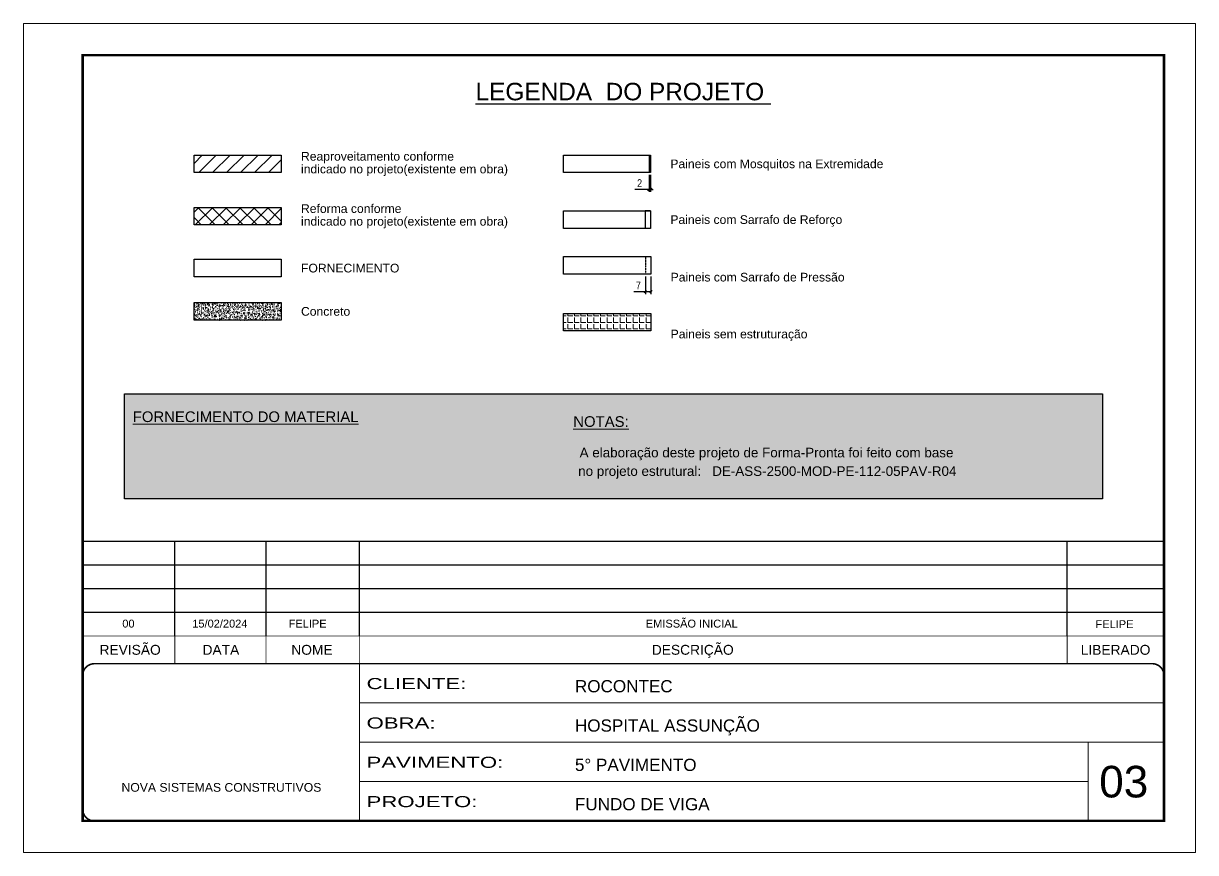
# Model space of a CAD drawing. Extents: x 1635 to 7875, y 358 to 2556.
# Drawn here: x 4805 to 6290, y 1506 to 2556 of the extents above; entities that cross this region are included whole.
import ezdxf
from ezdxf.enums import TextEntityAlignment as Align

# ---------------------------------------------------------------- set-up
doc = ezdxf.new("R2010")
doc.units = 0
for name, pattern in [('CONTINUO', [0]), ('DASHED', [0.75, 0.5, -0.25]), ('HIDDEN', [0.375, 0.25, -0.125])]:
    doc.linetypes.add(name, pattern=pattern)
for name, color, linetype, lineweight in [('CARIMBO', 255, 'Continuous', 9), ('Folhas', 255, 'Continuous', 9), ('Hachura', 251, 'Continuous', 9), ('REAPROVEITAMENTO', 251, 'Continuous', 9), ('SARRAFO DE PRESSAO', 251, 'DASHED', 9)]:
    doc.layers.add(name, color=color, linetype=linetype, lineweight=lineweight)
for name, color, linetype in [('COTA', 241, 'Continuous'), ('Painéis', 200, 'Continuous'), ('SARR_2.2x7', 40, 'Continuous')]:
    doc.layers.add(name, color=color, linetype=linetype)
doc.layers.add('Demarcação 2', color=7, linetype='Continuous', lineweight=9, true_color=0xe0e0e0)
doc.styles.add('ARIAL', font='arial.ttf')
doc.styles.add('COTA TECNICA', font='techl___.ttf', dxfattribs={"height": 10})
doc.styles.add('Tecnologia', font='')
doc.styles.get('Tecnologia').set_extended_font_data('Forgotten Futurist')
doc.dimstyles.new('PAINEL', dxfattribs={"dimtxt": 10, "dimasz": 3, "dimexe": 3, "dimexo": 3, "dimgap": 3, "dimtad": 1, "dimdec": 1, "dimzin": 12, "dimdsep": 46, "dimtxsty": 'COTA TECNICA', "dimblk1": 'OBLIQUE', "dimblk2": 'OBLIQUE', "dimsah": 1, "dimcen": 0.9, "dimclrd": 4, "dimclre": 4, "dimclrt": 240, "dimadec": 1, "dimazin": 3, "dimtfac": 1, "dimtdec": 1, "dimtmove": 0, "dimatfit": 3, "dimfxl": 1, "dimtolj": 1, "dimtzin": 12, "dimarcsym": 0})

# ---------------------------------------------------------------- blocks, each defined once
blk = doc.blocks.new('9999999999')
at = {"color": 30, "linetype": 'CONTINUO'}
for p, q in [((98564.6, 34230.2), (98564.6, 34429.4)), ((98564.6, 34379.6), (99584, 34379.6)), ((98564.6, 34329.8), (99488, 34329.8)), ((99584, 34329.8), (99488, 34329.8)), ((99488, 34329.8), (99488, 34230.2)), ((98564.6, 34280), (99488, 34280))]:
    blk.add_line(p, q, dxfattribs=at)
at = {"color": 30, "linetype": 'CONTINUO', "const_width": 2}
blk.add_lwpolyline([(99584, 34230.2), (99584, 34414.4, 0.414214), (99569, 34429.4), (98229, 34429.4, 0.414214), (98214, 34414.4), (98214, 34245.2, 0.414214), (98229, 34230.2), (99584, 34230.2)], format="xyb", dxfattribs=at)
at = {"layer": 'Folhas'}
blk.add_lwpolyline([(98139, 34190.2), (99624, 34190.2), (99624, 35240.2), (98139, 35240.2)], close=True, dxfattribs=at)
at = {"layer": 'Folhas', "color": 30, "const_width": 3}
blk.add_lwpolyline([(98214, 34230.2), (99584, 34230.2), (99584, 35200.2), (98214, 35200.2)], close=True, dxfattribs=at)
at = {"color": 7, "linetype": 'Continuous', "ltscale": 5, "style": 'ARIAL'}
for s, height, p in [('ROCONTEC', 15.48, (98837.7, 34393.1)), ('HOSPITAL ASSUNÇÃO', 15.483, (98837.7, 34343.3)), ('5° PAVIMENTO', 15.483, (98837.7, 34293.5)), ('NOVA SISTEMAS CONSTRUTIVOS', 11.059, (98263.2, 34267.2)), ('FUNDO DE VIGA', 15.483, (98837.7, 34243.7))]:
    blk.add_text(s, height=height, dxfattribs=at).set_placement(p)
at = {"layer": 'Folhas', "color": 7, "style": 'Tecnologia', "width": 1.5}
for s, p in [('CLIENTE:', (98573.7, 34397.2)), ('OBRA:', (98573.7, 34347.3)), ('PAVIMENTO:', (98573.7, 34297.5)), ('PROJETO:', (98573.7, 34247.7))]:
    blk.add_text(s, height=14, dxfattribs=at).set_placement(p)
blk = doc.blocks.new('_Oblique')
at = {"color": 0, "linetype": 'ByBlock', "lineweight": -2}
blk.add_line((-0.5, -0.5), (0.5, 0.5), dxfattribs=at)
blk = doc.blocks.new('*D48')
at = {"layer": 'COTA', "color": 4, "lineweight": -2, "transparency": 16777216}
for p, q in [((5597.4, 2364.4), (5597.4, 2343)), ((5599.4, 2364.4), (5599.4, 2343)), ((5597.4, 2346), (5579.3, 2346)), ((5599.4, 2346), (5597.4, 2346)), ((5599.4, 2346), (5602.4, 2346))]:
    blk.add_line(p, q, dxfattribs=at)
at = {"layer": 'Defpoints', "color": 0, "transparency": 16777216}
for p in [(5597.4, 2367.4), (5599.4, 2367.4), (5597.4, 2346)]:
    blk.add_point(p, dxfattribs=at)
at = {"layer": 'COTA', "color": 4, "lineweight": -2, "transparency": 16777216, "xscale": 3, "yscale": 3, "zscale": 3}
blk.add_blockref('_Oblique', (5597.4, 2346), dxfattribs=at)
at = {"layer": 'COTA', "color": 4, "lineweight": -2, "transparency": 16777216, "xscale": 3, "yscale": 3, "zscale": 3, "rotation": 180}
blk.add_blockref('_Oblique', (5599.4, 2346), dxfattribs=at)
at = {"layer": 'COTA', "color": 240, "transparency": 16777216, "insert": (5585.4, 2354), "char_height": 10, "attachment_point": 5, "style": 'COTA TECNICA'}
blk.add_mtext('\\A1;2', dxfattribs=at)
blk = doc.blocks.new('*D49')
at = {"layer": 'COTA', "color": 4, "lineweight": -2, "transparency": 16777216}
for p, q in [((5592.8, 2236), (5592.8, 2213.5)), ((5599.8, 2236), (5599.8, 2213.5)), ((5592.8, 2216.5), (5578, 2216.5)), ((5599.8, 2216.5), (5592.8, 2216.5))]:
    blk.add_line(p, q, dxfattribs=at)
at = {"layer": 'Defpoints', "color": 0, "transparency": 16777216}
for p in [(5592.8, 2239), (5599.8, 2239), (5592.8, 2216.5)]:
    blk.add_point(p, dxfattribs=at)
at = {"layer": 'COTA', "color": 4, "lineweight": -2, "transparency": 16777216, "xscale": 3, "yscale": 3, "zscale": 3, "rotation": 180}
blk.add_blockref('_Oblique', (5592.8, 2216.5), dxfattribs=at)
at = {"layer": 'COTA', "color": 4, "lineweight": -2, "transparency": 16777216, "xscale": 3, "yscale": 3, "zscale": 3}
blk.add_blockref('_Oblique', (5599.8, 2216.5), dxfattribs=at)
at = {"layer": 'COTA', "color": 240, "transparency": 16777216, "insert": (5583.9, 2224.5), "char_height": 10, "attachment_point": 5, "style": 'COTA TECNICA'}
blk.add_mtext('\\A1;7', dxfattribs=at)

msp = doc.modelspace()

# ---------------------------------------------------------------- hatches: boundary and pattern name
at = {"layer": 'COTA', "linetype": 'Continuous', "ltscale": 200}
h = msp.add_hatch(dxfattribs=at)
h.set_pattern_fill('AR-CONC', color=256, scale=0.9)
h.set_pattern_definition([(50, (-98801.877, -32653.792), (6.45534164, -0.56476921), [0.675, -7.425]), (355, (-98801.877, -32653.792), (-1.248762, 6.7697292), [0.54, -5.94]), (100.4514445, (-98801.339, -32653.839), (5.20657962, 6.20495992), [0.57366173, -6.310279]), (46.1842, (-98801.877, -32651.992), (9.605172, -1.4896735), [1.0125, -11.1375]), (96.6356355, (-98801.0765, -32652.116), (8.4119575, 8.7670674), [0.8604931, -9.4654238]), (351.184164, (-98801.877, -32651.992), (8.4119575, 8.7670674), [0.81, -8.91]), (21, (-98800.977, -32652.442), (5.37216347, -3.62357002), [0.675, -7.425]), (326, (-98800.977, -32652.442), (2.189838, 6.5263504), [0.54, -5.94]), (71.451445, (-98800.529, -32652.744), (7.5620014, 2.90278038), [0.5736617, -6.310279]), (37.5, (-98801.877, -32653.7921), (0.1094387, 2.996044684), [0, -5.868, 0, -6.03, 0, -5.9625]), (7.5, (-98801.877, -32653.792), (2.36762584, 3.54970541), [0, -3.438, 0, -5.733, 0, -2.2725]), (327.5, (-98803.884, -32653.7921), (4.804401926, -0.202993846), [0, -2.25, 0, -7.02, 0, -9.315]), (317.5, (-98804.784, -32653.792), (5.24867552, 0.90094484), [0, -2.925, 0, -4.662, 0, -6.615])])
h.paths.add_polyline_path([(5131.44, 2180.54), (5131.44, 2202.79), (5020.87, 2202.79), (5020.87, 2180.54)])
at = {"layer": 'Demarcação 2'}
h = msp.add_hatch(color=8, dxfattribs=at)
h.set_gradient(color1=(112, 112, 112), one_color=1, tint=1, name='SPHERICAL')
h.paths.add_polyline_path([(4932.94, 2087.39), (6171.88, 2087.39), (6171.88, 1954.38), (4932.94, 1954.38)])
at = {"layer": 'Hachura'}
h = msp.add_hatch(dxfattribs=at)
h.set_pattern_fill('ANGLE', color=256, scale=30)
h.set_pattern_definition([(0, (-98801.877, -32653.792), (0, 8.25), [6, -2.25]), (90, (-98801.877, -32653.792), (-8.25, 5e-16), [6, -2.25])])
h.paths.add_polyline_path([(5599.77, 2189.17), (5489.2, 2189.17), (5489.2, 2166.92), (5599.77, 2166.92)])
at = {"layer": 'REAPROVEITAMENTO'}
h = msp.add_hatch(dxfattribs=at)
h.set_pattern_fill('ANSI31', color=256, scale=100, style=0)
h.set_pattern_definition([(45, (6071.148, 5568.42), (-8.838835, 8.838835), [])])
h.paths.add_polyline_path([(5020.87, 2389.63), (5020.87, 2367.38), (5131.44, 2367.38), (5131.44, 2389.63)])
h = msp.add_hatch(dxfattribs=at)
h.set_pattern_fill('ANSI37', color=256, scale=100, style=0)
h.set_pattern_definition([(45, (-94834.869, -32449.316), (-8.8388348, 8.8388348), []), (135, (-94834.869, -32449.316), (-8.8388348, -8.8388348), [])])
h.paths.add_polyline_path([(5020.87, 2323.4), (5020.87, 2301.15), (5131.44, 2301.15), (5131.44, 2323.4)])

# ---------------------------------------------------------------- linework, layer by layer
at = {"color": 30}
for p, q in [((4879.77, 1900.55), (6249.77, 1900.55)), ((4996.53, 1780.55), (4996.53, 1900.55)), ((5112.19, 1780.55), (5112.19, 1900.55)), ((5230.35, 1780.55), (5230.35, 1900.55)), ((6127.11, 1780.55), (6127.11, 1900.55)), ((4879.77, 1870.55), (6249.77, 1870.55)), ((4879.77, 1840.55), (6249.77, 1840.55)), ((4879.77, 1810.55), (6249.77, 1810.55))]:
    msp.add_line(p, q, dxfattribs=at)
msp.add_lwpolyline([(4932.94, 2087.39), (6171.88, 2087.39), (6171.88, 1954.38), (4932.94, 1954.38)], close=True, dxfattribs=at)
at = {"color": 30, "const_width": 1}
for points in [[(4879.77, 1780.55), (6249.77, 1780.55)], [(4996.53, 1780.55), (4996.53, 1745.55)], [(5112.19, 1780.55), (5112.19, 1745.55)], [(5230.35, 1780.55), (5230.35, 1745.55)], [(6127.11, 1780.55), (6127.11, 1745.55)]]:
    msp.add_lwpolyline(points, dxfattribs=at)
at = {"layer": 'COTA', "linetype": 'Continuous', "ltscale": 200}
msp.add_lwpolyline([(5020.87, 2202.79), (5131.44, 2202.79), (5131.44, 2180.54), (5020.87, 2180.54)], close=True, dxfattribs=at)
at = {"layer": 'Painéis', "linetype": 'Continuous'}
msp.add_line((5597.41, 2389.63), (5597.41, 2367.38), dxfattribs=at)
for points in [[(5020.87, 2389.63), (5131.44, 2389.63), (5131.44, 2367.38), (5020.87, 2367.38)], [(5488.84, 2389.63), (5599.41, 2389.63), (5599.41, 2367.38), (5488.84, 2367.38)], [(5020.87, 2323.4), (5131.44, 2323.4), (5131.44, 2301.15), (5020.87, 2301.15)], [(5488.84, 2319.03), (5599.41, 2319.03), (5599.41, 2296.78), (5488.84, 2296.78)], [(5020.87, 2257.59), (5131.44, 2257.59), (5131.44, 2235.34), (5020.87, 2235.34)], [(5489.2, 2261.2), (5599.77, 2261.2), (5599.77, 2238.95), (5489.2, 2238.95)], [(5489.2, 2189.17), (5599.77, 2189.17), (5599.77, 2166.92), (5489.2, 2166.92)]]:
    msp.add_lwpolyline(points, close=True, dxfattribs=at)
at = {"layer": 'SARR_2.2x7', "linetype": 'Continuous'}
for p, q in [((5599.41, 2319.03), (5592.41, 2319.03)), ((5599.41, 2296.78), (5592.41, 2296.78))]:
    msp.add_line(p, q, dxfattribs=at)
at = {"layer": 'SARR_2.2x7'}
for p, q in [((5592.41, 2319.03), (5592.41, 2296.78)), ((5599.41, 2319.03), (5599.41, 2296.78))]:
    msp.add_line(p, q, dxfattribs=at)
at = {"layer": 'SARR_2.2x7', "linetype": 'HIDDEN'}
msp.add_line((5592.77, 2261.2), (5592.77, 2238.95), dxfattribs=at)

# ---------------------------------------------------------------- block references
at = {"layer": 'SARRAFO DE PRESSAO', "color": 6, "linetype": 'ByBlock'}
msp.add_blockref('9999999999', (-93334.21, -32683.89), dxfattribs=at)

# ---------------------------------------------------------------- texts
at = {"color": 0, "linetype": 'Continuous', "ltscale": 5, "style": 'ARIAL'}
msp.add_text('%%ULEGENDA  DO PROJETO ', height=22.1184, dxfattribs=at).set_placement((5564.68, 2458.99), align=Align.CENTER)
at = {"style": 'ARIAL'}
for s, p in [('REVISÃO', (4939.95, 1763.05)), ('DATA', (5054.93, 1763.05)), ('NOME', (5170.29, 1763.05)), ('DESCRIÇÃO', (5652.74, 1763.05)), ('LIBERADO', (6188.41, 1763.05))]:
    msp.add_text(s, height=12.5, dxfattribs=at).set_placement(p, align=Align.MIDDLE_CENTER)
at = {"layer": 'CARIMBO', "style": 'ARIAL'}
for s, p in [('Reaproveitamento conforme ', (5156.44, 2388.08)), ('indicado no projeto(existente em obra)', (5156.44, 2372)), ('Paineis com Mosquitos na Extremidade', (5624.41, 2378.51)), ('Reforma conforme ', (5156.44, 2321.85)), ('indicado no projeto(existente em obra)', (5156.44, 2305.76)), ('Paineis com Sarrafo de Reforço', (5624.41, 2307.91)), ('FORNECIMENTO', (5156.44, 2246.47)), ('Paineis com Sarrafo de Pressão', (5624.77, 2235.02)), ('Concreto', (5156.44, 2191.66)), ('Paineis sem estruturação', (5624.77, 2162.99))]:
    msp.add_text(s, height=11, dxfattribs=at).set_placement(p, align=Align.MIDDLE_LEFT)
at = {"layer": 'CARIMBO', "color": 5, "style": 'ARIAL'}
for s, height, p in [('%%UFORNECIMENTO DO MATERIAL', 13.5, (4943.29, 2051.52)), ('%%UNOTAS:', 13.5, (5501.37, 2045.4)), ('  A elaboração deste projeto de Forma-Pronta foi feito com base', 12.15, (5500.01, 2006.8)), ('  no projeto estrutural:', 12.15, (5498.19, 1983.31))]:
    msp.add_text(s, height=height, dxfattribs=at).set_placement(p)
at = {"layer": 'CARIMBO', "color": 1, "style": 'ARIAL'}
msp.add_text('DE-ASS-2500-MOD-PE-112-05PAV-R04', height=12.15, dxfattribs=at).set_placement((5677.42, 1983.31))
at = {"layer": 'CARIMBO', "style": 'ARIAL'}
for s, p in [('00', (4930.04, 1791.24)), ('15/02/2024', (5018.68, 1791.24)), ('FELIPE', (5140.72, 1791.24)), ('EMISSÃO INICIAL', (5593.27, 1791.24))]:
    msp.add_text(s, height=10, dxfattribs=at).set_placement(p)
at = {"layer": 'CARIMBO', "color": 7, "style": 'ARIAL'}
msp.add_text('03', height=40, dxfattribs=at).set_placement((6167.68, 1576.11))
at = {"layer": 'CARIMBO', "style": 'ARIAL'}
msp.add_attdef('FELIPE', text='', height=10, dxfattribs=at).set_placement((6187.12, 1795.55), align=Align.MIDDLE_CENTER)

# ---------------------------------------------------------------- dimensions: what is measured, and where the dimension line sits
at = {"layer": 'COTA'}
for base, p1, p2, picture, middle in [((5597.41, 2345.96), (5599.41, 2367.38), (5597.41, 2367.38), '*D48', (5585.35, 2353.96)), ((5592.77, 2216.47), (5599.77, 2238.95), (5592.77, 2238.95), '*D49', (5583.91, 2224.54))]:
    dim = msp.add_linear_dim(base=base, p1=p1, p2=p2, dimstyle='PAINEL', dxfattribs=at)
    dim.commit()
    dim.dimension.update_dxf_attribs({"geometry": picture, "text_midpoint": middle})

doc.saveas('drawing.dxf')
